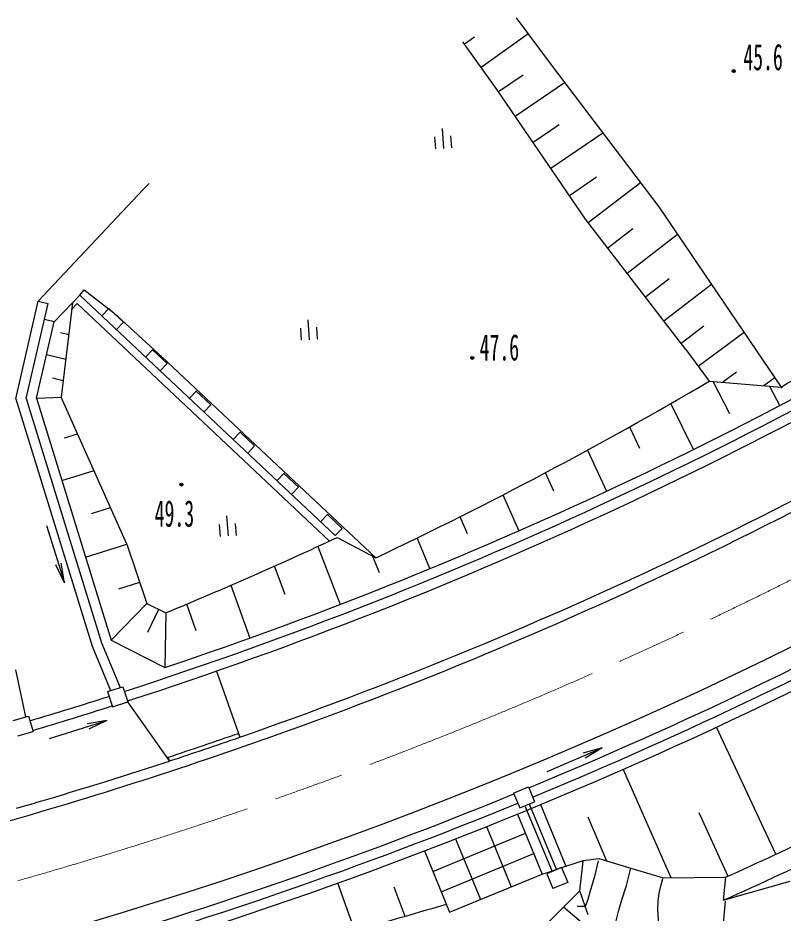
# Model space of a CAD drawing. Units: millimetres, scale not verified. Extents: x 40000 to 680000, y 20000 to 380000.
# Drawn here: x 275219 to 313413, y 271743 to 316440 of the extents above; entities that cross this region are included whole.
import ezdxf
from ezdxf.enums import TextEntityAlignment as Align

# ---------------------------------------------------------------- set-up
doc = ezdxf.new("R2010")
doc.units = ezdxf.units.MM
doc.header["$LTSCALE"] = 1000
doc.linetypes.add('CHAIN', pattern=[18.5, 12, -1.5, 3.5, -1.5])
doc.layers.add('M-BGD', color=7, linetype='Continuous', lineweight=25)
doc.layers.add('M-BMK', color=2, linetype='CHAIN', lineweight=13)
doc.styles.add('ＭＳ ゴシック', font='')
doc.styles.get('ＭＳ ゴシック').set_extended_font_data('MS Gothic')

msp = doc.modelspace()

# ---------------------------------------------------------------- linework, layer by layer
at = {"layer": 'M-BGD'}
for p, q in [((300085, 316440), (301834, 314096)), ((298339, 313973), (300678, 315645)), ((299138, 312855), (297431, 315243)), ((297503, 315143), (298007, 315503)), ((301834, 314096), (307218, 307015)), ((299204, 312758), (300436, 313599)), ((300045, 311527), (302508, 313209)), ((303549, 306395), (299138, 312855)), ((300931, 310229), (302229, 311115)), ((296392, 310924), (296461, 309926)), ((301818, 308931), (304414, 310703)), ((296020, 310499), (296062, 309901)), ((296818, 310555), (296860, 309957)), ((302747, 307570), (304107, 308499)), ((281474, 307865), (281763, 308177)), ((303686, 306217), (306296, 308228)), ((276237, 302291), (281474, 307865)), ((307218, 307015), (313347, 297959)), ((308565, 299885), (303549, 306395)), ((304657, 304957), (305918, 305928)), ((305629, 303696), (308150, 305639)), ((306544, 302508), (307731, 303423)), ((307459, 301321), (309834, 303151)), ((278311, 302599), (277939, 302214)), ((278311, 302599), (278532, 302868)), ((291058, 290590), (278311, 302599)), ((278532, 302868), (280012, 301715)), ((275110, 297419), (276237, 302291)), ((275628, 297438), (276724, 302178)), ((276237, 302291), (276724, 302178)), ((277027, 301270), (277939, 302214)), ((277939, 302214), (277383, 297501)), ((278178, 302174), (277901, 301886)), ((290767, 290315), (278178, 302174)), ((279755, 301925), (279412, 301562)), ((280483, 301240), (279755, 301925)), ((280012, 301715), (282423, 299502)), ((276145, 297457), (277027, 301270)), ((277027, 301270), (276540, 301383)), ((289694, 301366), (289764, 300368)), ((280140, 300876), (280483, 301240)), ((289323, 300942), (289365, 300343)), ((290121, 300997), (290163, 300399)), ((308326, 300195), (309451, 301063)), ((277337, 300729), (277753, 300633)), ((309176, 299057), (311463, 300743)), ((276648, 299630), (277608, 299407)), ((281938, 299868), (281595, 299504)), ((282666, 299183), (281938, 299868)), ((282423, 299502), (293082, 289482)), ((308565, 299885), (309730, 298305)), ((282323, 298819), (282666, 299183)), ((310408, 298269), (311085, 298768)), ((276943, 298467), (277482, 298342)), ((309730, 298305), (313314, 298008)), ((310749, 296670), (309927, 298289)), ((312451, 298079), (312995, 298480)), ((284122, 297811), (283779, 297447)), ((284850, 297125), (284122, 297811)), ((312733, 298056), (313244, 297078)), ((275110, 297419), (278926, 285069)), ((275628, 297438), (279397, 285239)), ((276145, 297457), (277383, 297501)), ((276145, 297457), (279881, 285367)), ((280662, 290156), (277383, 297501)), ((284507, 296761), (284850, 297125)), ((308949, 294895), (307815, 297191)), ((305740, 296014), (306244, 294962)), ((277539, 295471), (278198, 295674)), ((286306, 295754), (285963, 295390)), ((287033, 295068), (286306, 295754)), ((286691, 294704), (287033, 295068)), ((303650, 294859), (304605, 292811)), ((277417, 293340), (279020, 293835)), ((288489, 293697), (288146, 293333)), ((289217, 293011), (288489, 293697)), ((301964, 292803), (301546, 293728)), ((288874, 292647), (289217, 293011)), ((299428, 292621), (300215, 290826)), ((278889, 291701), (279841, 291995)), ((285639, 291571), (285709, 290574)), ((290673, 291640), (290330, 291276)), ((291401, 290954), (290673, 291640)), ((297659, 290679), (297295, 291536)), ((276641, 291093), (277537, 288230)), ((285268, 291147), (285310, 290548)), ((286066, 291203), (286108, 290604)), ((291058, 290590), (291401, 290954)), ((278598, 289518), (280662, 290156)), ((280662, 290156), (281655, 287209)), ((291158, 290496), (293082, 289482)), ((295781, 288941), (295149, 290475)), ((290190, 290049), (291305, 287157)), ((277537, 288230), (277374, 289216)), ((293268, 288738), (292942, 289556)), ((277537, 288230), (277109, 289133)), ((288551, 287650), (288022, 289069)), ((280252, 287936), (281301, 288260)), ((285843, 288110), (286790, 285475)), ((279881, 285367), (281655, 287209)), ((281655, 287209), (282608, 286737)), ((284114, 285840), (283651, 287173)), ((281703, 285777), (282255, 286912)), ((282608, 286737), (282553, 284002)), ((279397, 285239), (280321, 283004)), ((279881, 285367), (282553, 284002)), ((278926, 285069), (279844, 282850)), ((275105, 283888), (275599, 281539)), ((285140, 283830), (286291, 280525)), ((279692, 282802), (280453, 283046)), ((280453, 283046), (280698, 282285)), ((279692, 282802), (279937, 282040)), ((279937, 282040), (280698, 282285)), ((282790, 279339), (280698, 282285)), ((274985, 281357), (275752, 281584)), ((275752, 281584), (275979, 280817)), ((276799, 280464), (279663, 281358)), ((279663, 281358), (278676, 281195)), ((279663, 281358), (278759, 280930)), ((275212, 280590), (275979, 280817)), ((313052, 274682), (310096, 281027)), ((301631, 278807), (304384, 279999)), ((304384, 279999), (303420, 279733)), ((304384, 279999), (303530, 279478)), ((282790, 279339), (282727, 279529)), ((281125, 278799), (281839, 279029)), ((281958, 279067), (282671, 279300)), ((305436, 278920), (307808, 273513)), ((279456, 278271), (280172, 278496)), ((280291, 278533), (281006, 278760)), ((278621, 278013), (279337, 278234)), ((299961, 277739), (300700, 278043)), ((300700, 278043), (301005, 277303)), ((276946, 277506), (277664, 277721)), ((277784, 277758), (278501, 277976)), ((299961, 277739), (300265, 276999)), ((275267, 277012), (275987, 277222)), ((276107, 277257), (276826, 277470)), ((300265, 276999), (301005, 277303)), ((300746, 277197), (302101, 273906)), ((301303, 277157), (302569, 274082)), ((300157, 276684), (301389, 273693)), ((300524, 277105), (301879, 273815)), ((309214, 276771), (310656, 273582)), ((303668, 276544), (304601, 274350)), ((298612, 276060), (299847, 273059)), ((295926, 273826), (300550, 275730)), ((297062, 275447), (298306, 272424)), ((295507, 274845), (296765, 271789)), ((296346, 272808), (300969, 274712)), ((303442, 274374), (304210, 274469)), ((304210, 274469), (305810, 273983)), ((302360, 274013), (301620, 273708)), ((302360, 274013), (302665, 273273)), ((303261, 272849), (303436, 274329)), ((304185, 274345), (303993, 273567)), ((296765, 271789), (301389, 273693)), ((301620, 273708), (301925, 272968)), ((303993, 273567), (303770, 272792)), ((305592, 273124), (305782, 273847)), ((305782, 273847), (305803, 273952)), ((305810, 273983), (307425, 273511)), ((292039, 270877), (291188, 273242)), ((302665, 273273), (301925, 272968)), ((305372, 272407), (305592, 273124)), ((307228, 272733), (307322, 273159)), ((307322, 273159), (307413, 273468)), ((307425, 273511), (310546, 273533)), ((310546, 273533), (310430, 272384)), ((310430, 272384), (313762, 273341)), ((293987, 273053), (294534, 271583)), ((300771, 270359), (303261, 272849)), ((303682, 271659), (303261, 272849)), ((303770, 272792), (303659, 272429)), ((307179, 272334), (307228, 272733)), ((303659, 272429), (303538, 272066)), ((305215, 271886), (305372, 272407)), ((307160, 271932), (307179, 272334)), ((310270, 269209), (310533, 272341)), ((311088, 272627), (311110, 272579)), ((303358, 271278), (302456, 272044)), ((303538, 272066), (303140, 272079)), ((305089, 271362), (305215, 271886)), ((307287, 270068), (307160, 271932))]:
    msp.add_line(p, q, dxfattribs=at)
for centre, radius in [((310948, 313781), 75), ((310948, 313781), 65.6), ((310948, 313781), 56.2), ((310948, 313781), 46.9), ((310948, 313781), 37.5), ((310948, 313781), 28.1), ((310948, 313781), 18.7), ((310948, 313781), 9.4), ((297897, 299463), 75), ((297897, 299463), 65.6), ((297897, 299463), 56.2), ((297897, 299463), 46.9), ((297897, 299463), 37.5), ((297897, 299463), 28.1), ((297897, 299462), 18.7), ((297897, 299463), 9.4), ((283382, 293141), 75), ((283382, 293141), 65.6), ((283382, 293141), 56.2), ((283382, 293141), 46.9), ((283382, 293141), 37.5), ((283382, 293141), 28.1), ((283382, 293141), 18.7), ((283382, 293141), 9.4)]:
    msp.add_circle(centre, radius, dxfattribs=at)
for centre, radius, start, end in [((215062, 484972), 212000, 288.56329, 302.14632), ((215062, 484973), 212500, 287.9437, 302.14632), ((215062, 484973), 213000, 287.94342, 302.14632), ((203942, 477900), 210532, 301.29906, 304.24361), ((215062, 484973), 217000, 289.20828, 302.14632), ((215062, 484973), 216500, 289.20828, 301.49527), ((203348, 478936), 209630, 295.34444, 300.49599), ((215062, 484973), 223000, 273.68968, 302.14632), ((215062, 484972), 225000, 284.65852, 301.49527), ((194378, 499005), 229875, 292.57054, 294.89847), ((215062, 484973), 224000, 292.4823, 298.78856), ((215062, 484973), 224500, 292.48209, 298.78879), ((215062, 484973), 212500, 286.61456, 287.728), ((215062, 484973), 213000, 286.61433, 287.72823), ((215062, 484973), 216300, 288.22993, 289.20831), ((215062, 484973), 216500, 288.22993, 289.20831), ((215062, 484973), 217000, 285.13431, 289.20831), ((215062, 484973), 216500, 287.96523, 287.99831), ((215062, 484973), 216500, 288.19679, 288.22987), ((215062, 484973), 216500, 287.50211, 287.53519), ((215062, 484973), 216500, 287.73367, 287.76675), ((215062, 484973), 216500, 287.27054, 287.30362), ((215062, 484972), 232000, 294.30341, 296.95552), ((215062, 484973), 224000, 285.86911, 292.27768), ((215062, 484973), 216500, 286.8074, 286.84048), ((215062, 484973), 216500, 287.03897, 287.07205), ((215062, 484972), 233000, 294.161, 297.19382), ((215062, 484973), 216500, 286.34428, 286.37737), ((215062, 484973), 224500, 285.86911, 292.27789), ((215062, 484973), 216500, 286.57584, 286.60892), ((215062, 484973), 216500, 286.11272, 286.14578), ((234695, 478186), 215094, 288.06328, 288.63942), ((234695, 478186), 215094, 283.80988, 286.72632)]:
    msp.add_arc(centre, radius, start, end, dxfattribs=at)
at = {"layer": 'M-BMK'}
msp.add_arc((215062, 484973), 220000, 285.86914, 307.3468, dxfattribs=at)

# ---------------------------------------------------------------- texts
at = {"layer": 'M-BGD', "style": 'ＭＳ ゴシック', "width": 0.55}
for s, p in [('45.6', (311426, 313432)), ('47.6', (298263, 298937)), ('49.3', (282043, 290639))]:
    msp.add_text(s, height=1320, dxfattribs=at).set_placement(p, align=Align.BOTTOM_LEFT)

doc.saveas('drawing.dxf')
